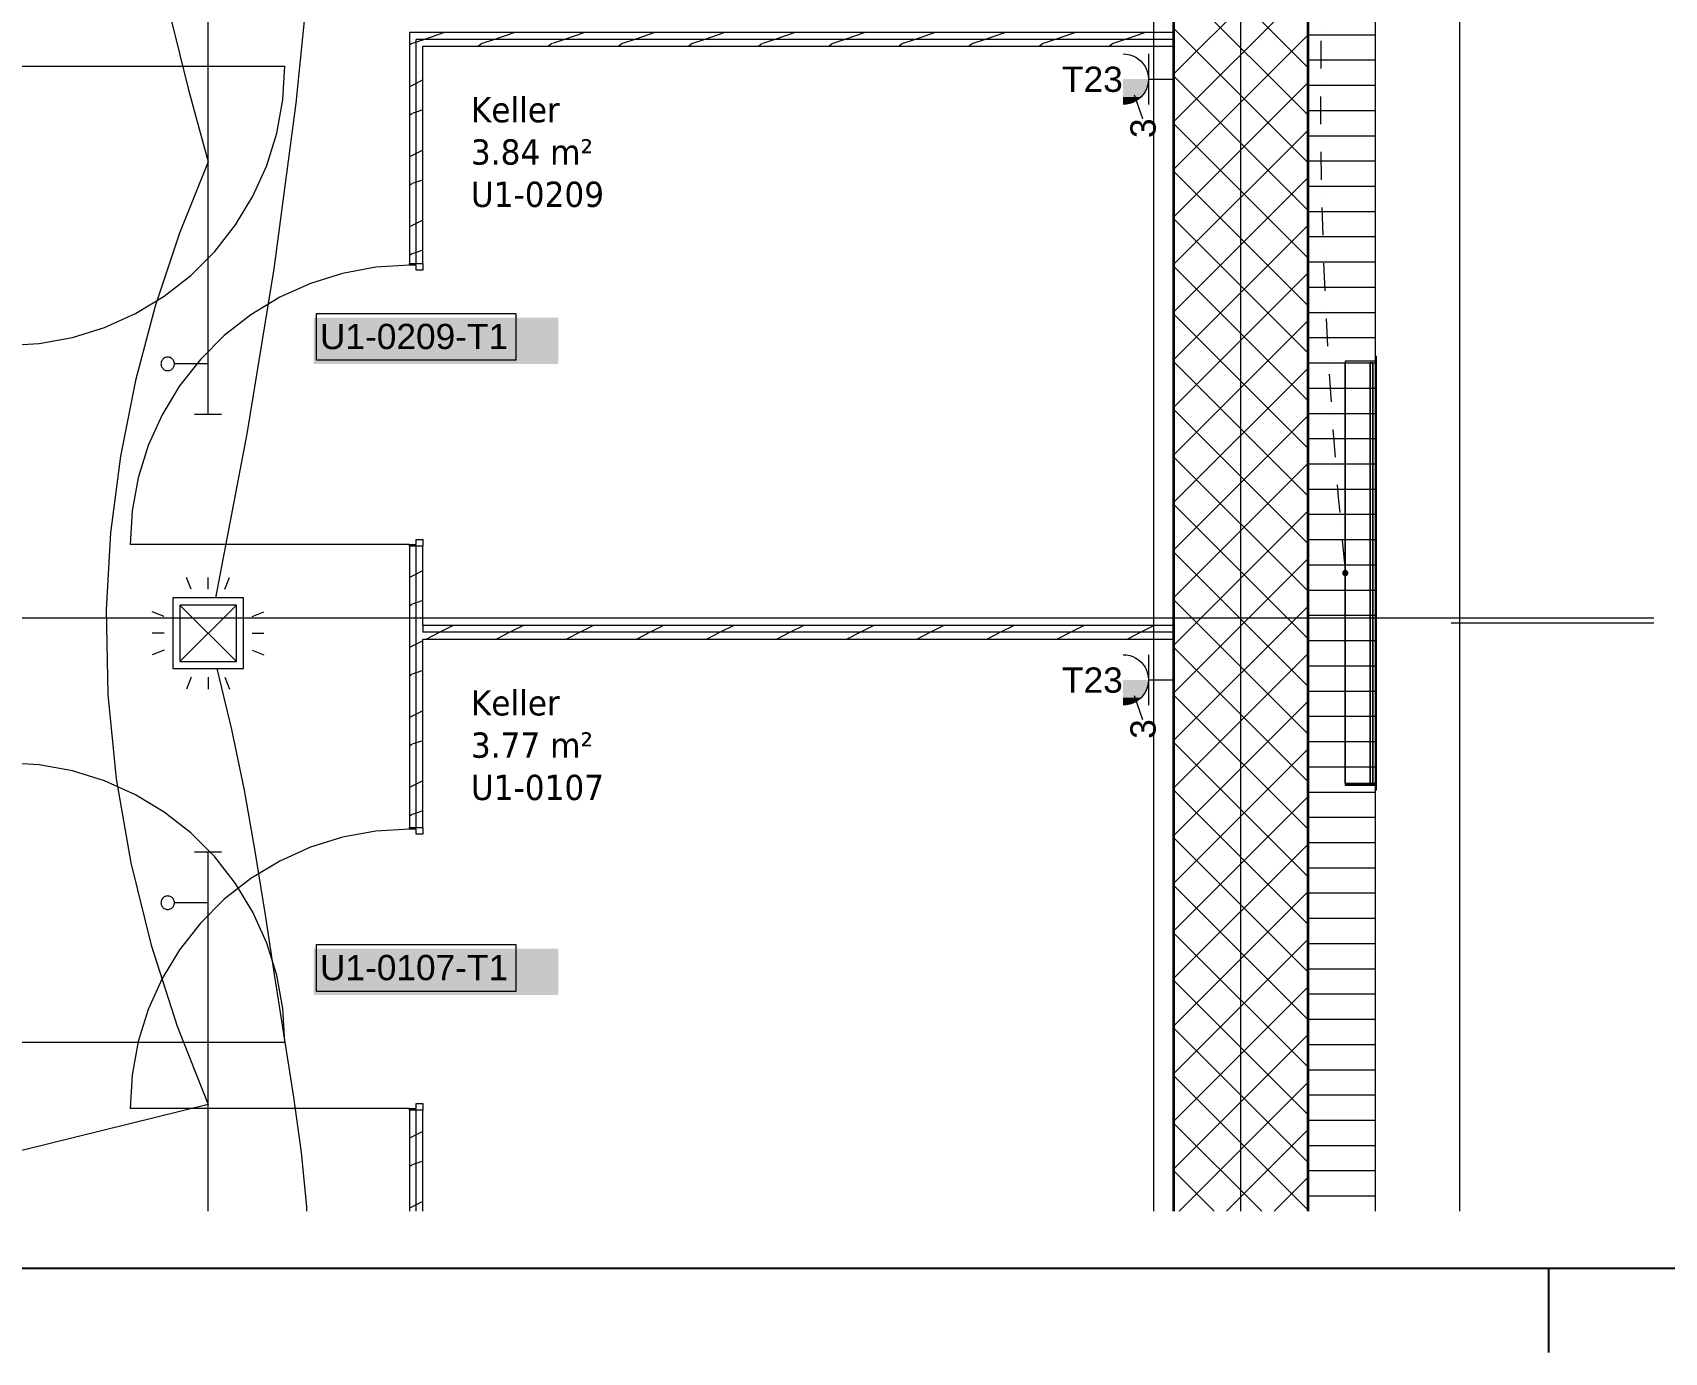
# Model space of a CAD drawing. Extents: x -1067 to 613, y -179 to 712.
# Drawn here: x 102.5 to 199.5, y -179.5 to -101.1 of the extents above; entities that cross this region are included whole.
import ezdxf
from ezdxf.lldxf.tags import DXFTag

# ---------------------------------------------------------------- set-up
doc = ezdxf.new("R2010")
doc.units = 0
doc.layers.get('0').update_dxf_attribs({"lineweight": 13})
for name, color, linetype, lineweight in [('A-AREA-____-IDEN', 7, 'Continuous', 5), ('A-DETL-____-HDLN', 7, '_Verdeckte Linien_', 9), ('A-DOOR-____-IDEN', 7, 'Continuous', 5), ('A-DOOR-FRAM-MCUT', 7, 'Continuous', 9), ('A-DOOR-OPNG-OTLN', 7, 'Continuous', 9), ('A-FLOR-____-OVHD', 7, 'Strichpunkt - Fein', 9), ('A-WALL-____-MCUT', 7, 'Continuous', 35), ('A-WALL-____-PATT', 7, 'Continuous', 35), ('A-WALL-FNSH-MCUT', 7, 'Continuous', 35), ('E-LITE-EQPM-OTLN', 7, 'Continuous', 9), ('S-COLS-____-OTLN', 7, 'Continuous', 9), ('S-GRID-____-OTLN', 7, 'Continuous', 5)]:
    doc.layers.add(name, color=color, linetype=linetype, lineweight=lineweight)
for name, color, linetype, lineweight, true_color in [('EL01_WAN_Kraft', 1, 'Continuous', 13, 0xff0000), ('EL01_WAN_Leitung_Licht', 7, 'Continuous', 13, 0x0080ff), ('EL01_WAN_Leuchten', 7, 'Continuous', 13, 0x0080ff), ('EL01_WAN_Licht', 7, 'Continuous', 13, 0x0080ff)]:
    doc.layers.add(name, color=color, linetype=linetype, lineweight=lineweight, true_color=true_color)
doc.styles.get("Standard").update_dxf_attribs({"font": 'arial.ttf'})
tags = doc.linetypes.add('_Rasterlinie_', pattern=[0.375, 0.2, -0.05, 0.075, -0.05]).pattern_tags.tags
tags[10:11] = [DXFTag(74, 4), DXFTag(75, 0), DXFTag(340, '0'), DXFTag(46, 1.0), DXFTag(50, 0.0), DXFTag(44, 0.0), DXFTag(45, 0.0)]
tags[8:9] = [DXFTag(74, 4), DXFTag(75, 0), DXFTag(340, '0'), DXFTag(46, 1.0), DXFTag(50, 0.0), DXFTag(44, 0.0), DXFTag(45, 0.0)]
tags[6:7] = [DXFTag(74, 4), DXFTag(75, 0), DXFTag(340, '0'), DXFTag(46, 1.0), DXFTag(50, 0.0), DXFTag(44, 0.0), DXFTag(45, 0.0)]
tags[4:5] = [DXFTag(74, 4), DXFTag(75, 0), DXFTag(340, '0'), DXFTag(46, 1.0), DXFTag(50, 0.0), DXFTag(44, 0.0), DXFTag(45, 0.0)]
tags = doc.linetypes.add('_Verdeckte Linien_', pattern=[0.15, 0.1, -0.05]).pattern_tags.tags
tags[6:7] = [DXFTag(74, 4), DXFTag(75, 0), DXFTag(340, '0'), DXFTag(46, 1.0), DXFTag(50, 0.0), DXFTag(44, 0.0), DXFTag(45, 0.0)]
tags[4:5] = [DXFTag(74, 4), DXFTag(75, 0), DXFTag(340, '0'), DXFTag(46, 1.0), DXFTag(50, 0.0), DXFTag(44, 0.0), DXFTag(45, 0.0)]
tags = doc.linetypes.add('STRICHPUNKT', pattern=[25.4, 12.7, -6.35, 0, -6.35]).pattern_tags.tags
tags[10:11] = [DXFTag(74, 4), DXFTag(75, 0), DXFTag(340, '0'), DXFTag(46, 0.0), DXFTag(50, 0.0), DXFTag(44, 0.0), DXFTag(45, 0.0)]
tags[8:9] = [DXFTag(74, 4), DXFTag(75, 0), DXFTag(340, '0'), DXFTag(46, 0.0), DXFTag(50, 0.0), DXFTag(44, 0.0), DXFTag(45, 0.0)]
tags[6:7] = [DXFTag(74, 4), DXFTag(75, 0), DXFTag(340, '0'), DXFTag(46, 0.0), DXFTag(50, 0.0), DXFTag(44, 0.0), DXFTag(45, 0.0)]
tags[4:5] = [DXFTag(74, 4), DXFTag(75, 0), DXFTag(340, '0'), DXFTag(46, 0.0), DXFTag(50, 0.0), DXFTag(44, 0.0), DXFTag(45, 0.0)]
tags = doc.linetypes.add('Strichpunkt - Fein', pattern=[0.2, 0.1, -0.05, 0, -0.05]).pattern_tags.tags
tags[10:11] = [DXFTag(74, 4), DXFTag(75, 0), DXFTag(340, '0'), DXFTag(46, 1.0), DXFTag(50, 0.0), DXFTag(44, 0.0), DXFTag(45, 0.0)]
tags[8:9] = [DXFTag(74, 4), DXFTag(75, 0), DXFTag(340, '0'), DXFTag(46, 1.0), DXFTag(50, 0.0), DXFTag(44, 0.0), DXFTag(45, 0.0)]
tags[6:7] = [DXFTag(74, 4), DXFTag(75, 0), DXFTag(340, '0'), DXFTag(46, 1.0), DXFTag(50, 0.0), DXFTag(44, 0.0), DXFTag(45, 0.0)]
tags[4:5] = [DXFTag(74, 4), DXFTag(75, 0), DXFTag(340, '0'), DXFTag(46, 1.0), DXFTag(50, 0.0), DXFTag(44, 0.0), DXFTag(45, 0.0)]

# ---------------------------------------------------------------- blocks, each defined once
blk = doc.blocks.new('Referenz-A0UJ3194XE', base_point=(-1062.181, -175.856))
at = {"layer": 'A-DETL-____-HDLN', "color": 0, "linetype": '_Verdeckte Linien_', "ltscale": 0.13}
blk.add_line((186.803, -136.124), (198.844, -136.124), dxfattribs=at)
at = {"layer": 'A-DOOR-____-IDEN', "color": 0, "linetype": 'Continuous', "ltscale": 0.13}
for p, q in [((119.382, -117.738), (131.222, -117.738)), ((119.382, -120.518), (119.382, -117.738)), ((131.222, -117.738), (131.222, -120.518)), ((131.222, -120.518), (119.382, -120.518)), ((119.382, -155.238), (131.222, -155.238)), ((119.382, -158.018), (119.382, -155.238)), ((131.222, -155.238), (131.222, -158.018)), ((131.222, -158.018), (119.382, -158.018))]:
    blk.add_line(p, q, dxfattribs=at)
at = {"layer": 'A-DOOR-____-IDEN', "color": 7, "linetype": 'Continuous', "ltscale": 0.13, "true_color": 0xffffff}
for points in [[(119.207, -120.74), (133.746, -120.74), (119.207, -117.981)], [(133.746, -120.74), (119.207, -117.981), (133.746, -117.981)], [(119.207, -158.24), (133.746, -158.24), (119.207, -155.481)], [(133.746, -158.24), (119.207, -155.481), (133.746, -155.481)]]:
    blk.add_solid(points, dxfattribs=at)
at = {"layer": 'A-DOOR-FRAM-MCUT', "color": 0, "linetype": 'Continuous', "ltscale": 0.13}
for p, q in [((124.903, -114.774), (125.703, -114.774)), ((124.903, -114.874), (124.903, -114.774)), ((125.303, -114.874), (124.903, -114.874)), ((125.303, -115.174), (125.303, -114.874)), ((125.703, -115.174), (125.303, -115.174)), ((125.703, -114.774), (125.703, -115.174)), ((124.903, -131.474), (125.303, -131.474)), ((124.903, -131.574), (124.903, -131.474)), ((125.703, -131.574), (124.903, -131.574)), ((125.303, -131.174), (125.703, -131.174)), ((125.303, -131.474), (125.303, -131.174)), ((125.703, -131.174), (125.703, -131.574)), ((124.903, -148.274), (125.703, -148.274)), ((124.903, -148.374), (124.903, -148.274)), ((125.703, -148.274), (125.703, -148.674)), ((125.303, -148.374), (124.903, -148.374)), ((125.303, -148.674), (125.303, -148.374)), ((125.703, -148.674), (125.303, -148.674)), ((125.303, -164.674), (125.703, -164.674)), ((125.303, -164.974), (125.303, -164.674)), ((125.703, -164.674), (125.703, -165.074)), ((124.903, -164.974), (125.303, -164.974)), ((124.903, -165.074), (124.903, -164.974)), ((125.703, -165.074), (124.903, -165.074))]:
    blk.add_line(p, q, dxfattribs=at)
at = {"layer": 'A-DOOR-OPNG-OTLN', "color": 0, "linetype": 'Continuous', "ltscale": 0.13}
for p, q in [((100.903, -103.052), (117.503, -103.052)), ((117.382, -105.052), (117.503, -103.052)), ((117.021, -107.024), (117.382, -105.052)), ((116.424, -108.938), (117.021, -107.024)), ((115.602, -110.766), (116.424, -108.938)), ((114.565, -112.481), (115.602, -110.766)), ((113.328, -114.059), (114.565, -112.481)), ((111.911, -115.477), (113.328, -114.059)), ((120.93, -115.357), (119.017, -115.953)), ((122.902, -114.995), (120.93, -115.357)), ((124.903, -114.874), (122.902, -114.995)), ((110.333, -116.713), (111.911, -115.477)), ((119.017, -115.953), (117.189, -116.776)), ((108.617, -117.75), (110.333, -116.713)), ((117.189, -116.776), (115.473, -117.813)), ((106.789, -118.573), (108.617, -117.75)), ((115.473, -117.813), (113.895, -119.049)), ((102.904, -119.531), (104.876, -119.169)), ((104.876, -119.169), (106.789, -118.573)), ((113.895, -119.049), (112.478, -120.466)), ((100.903, -119.652), (102.904, -119.531)), ((112.478, -120.466), (111.241, -122.044)), ((111.241, -122.044), (110.204, -123.76)), ((110.204, -123.76), (109.382, -125.588)), ((109.382, -125.588), (108.785, -127.502)), ((108.785, -127.502), (108.424, -129.473)), ((108.424, -129.473), (108.303, -131.474)), ((124.903, -131.474), (108.303, -131.474)), ((102.904, -144.554), (100.903, -144.433)), ((104.876, -144.916), (102.904, -144.554)), ((106.789, -145.512), (104.876, -144.916)), ((108.617, -146.335), (106.789, -145.512)), ((110.333, -147.372), (108.617, -146.335)), ((111.911, -148.608), (110.333, -147.372)), ((113.328, -150.026), (111.911, -148.608)), ((120.93, -148.857), (119.017, -149.453)), ((122.902, -148.495), (120.93, -148.857)), ((124.903, -148.374), (122.902, -148.495)), ((114.565, -151.604), (113.328, -150.026)), ((117.189, -150.276), (115.473, -151.313)), ((119.017, -149.453), (117.189, -150.276)), ((115.473, -151.313), (113.895, -152.549)), ((115.602, -153.319), (114.565, -151.604)), ((113.895, -152.549), (112.478, -153.966)), ((112.478, -153.966), (111.241, -155.544)), ((116.424, -155.147), (115.602, -153.319)), ((111.241, -155.544), (110.204, -157.26)), ((117.021, -157.061), (116.424, -155.147)), ((117.382, -159.032), (117.021, -157.061)), ((110.204, -157.26), (109.382, -159.088)), ((109.382, -159.088), (108.785, -161.002)), ((117.503, -161.033), (117.382, -159.032)), ((100.903, -161.033), (117.503, -161.033)), ((108.785, -161.002), (108.424, -162.973)), ((108.424, -162.973), (108.303, -164.974)), ((124.903, -164.974), (108.303, -164.974))]:
    blk.add_line(p, q, dxfattribs=at)
at = {"layer": 'A-FLOR-____-OVHD', "color": 0, "linetype": 'Strichpunkt - Fein', "ltscale": 0.13}
blk.add_line((169.103, 85.779), (169.103, -171.085), dxfattribs=at)
at = {"layer": 'A-WALL-____-MCUT', "color": 0, "linetype": 'Continuous', "ltscale": 0.35}
for p, q in [((178.303, -171.085), (178.303, 86.031)), ((170.303, -48.334), (170.303, -171.085))]:
    blk.add_line(p, q, dxfattribs=at)
at = {"layer": 'A-WALL-____-MCUT', "color": 0, "linetype": 'Continuous', "lineweight": 9, "ltscale": 0.13}
for p, q in [((182.303, -171.085), (182.303, 5.238)), ((170.303, -101.452), (125.303, -101.452)), ((125.303, -114.774), (125.303, -101.452)), ((125.303, -148.274), (125.303, -131.574)), ((125.703, -136.284), (125.703, -136.684)), ((170.303, -136.684), (125.703, -136.684)), ((125.303, -171.085), (125.303, -165.074))]:
    blk.add_line(p, q, dxfattribs=at)
at = {"layer": 'A-WALL-____-PATT', "color": 0, "linetype": 'Continuous', "lineweight": 9, "ltscale": 0.13}
for p, q in [((178.303, -103.135), (170.303, -95.135)), ((170.303, -103.524), (178.303, -95.524)), ((178.303, -105.963), (170.303, -97.963)), ((170.303, -106.353), (178.303, -98.353)), ((178.303, -108.792), (170.303, -100.792)), ((125.035, -101.706), (124.903, -101.805)), ((125.303, -101.613), (125.061, -101.694)), ((125.787, -101.452), (125.303, -101.613)), ((126.987, -101.052), (125.787, -101.452)), ((129.2, -101.706), (129.005, -101.852)), ((129.952, -101.452), (129.226, -101.693)), ((131.152, -101.052), (129.952, -101.452)), ((133.365, -101.705), (133.17, -101.852)), ((134.117, -101.452), (133.392, -101.693)), ((135.317, -101.052), (134.117, -101.452)), ((137.531, -101.705), (137.335, -101.852)), ((138.281, -101.452), (137.557, -101.693)), ((139.481, -101.052), (138.281, -101.452)), ((141.696, -101.705), (141.5, -101.852)), ((142.446, -101.452), (141.722, -101.693)), ((143.646, -101.052), (142.446, -101.452)), ((145.861, -101.705), (145.665, -101.852)), ((146.611, -101.452), (145.887, -101.693)), ((147.811, -101.052), (146.611, -101.452)), ((150.027, -101.704), (149.83, -101.852)), ((150.775, -101.452), (150.052, -101.693)), ((151.975, -101.052), (150.775, -101.452)), ((154.192, -101.704), (153.995, -101.852)), ((154.94, -101.452), (154.217, -101.693)), ((156.14, -101.052), (154.94, -101.452)), ((158.357, -101.704), (158.16, -101.852)), ((159.105, -101.452), (158.382, -101.692)), ((160.305, -101.052), (159.105, -101.452)), ((162.523, -101.704), (162.325, -101.852)), ((163.27, -101.452), (162.547, -101.692)), ((164.47, -101.052), (163.27, -101.452)), ((166.688, -101.703), (166.49, -101.852)), ((167.434, -101.452), (166.712, -101.692)), ((168.634, -101.052), (167.434, -101.452)), ((170.303, -109.181), (178.303, -101.181)), ((178.303, -101.174), (182.303, -101.174)), ((178.303, -102.674), (182.303, -102.674)), ((178.303, -111.62), (170.303, -103.62)), ((125.303, -104.066), (124.903, -104.266)), ((125.703, -103.866), (125.303, -104.066)), ((170.303, -112.01), (178.303, -104.01)), ((178.303, -104.174), (182.303, -104.174)), ((125.703, -105.644), (125.303, -105.778)), ((178.303, -105.674), (182.303, -105.674)), ((125.035, -105.871), (124.903, -105.97)), ((125.303, -105.778), (125.062, -105.858)), ((178.303, -114.449), (170.303, -106.449)), ((170.303, -114.838), (178.303, -106.838)), ((178.303, -107.174), (182.303, -107.174)), ((125.303, -108.231), (124.903, -108.431)), ((125.703, -108.031), (125.303, -108.231)), ((178.303, -117.277), (170.303, -109.277)), ((178.303, -108.674), (182.303, -108.674)), ((125.036, -110.035), (124.903, -110.135)), ((125.303, -109.942), (125.062, -110.023)), ((125.703, -109.809), (125.303, -109.942)), ((170.303, -117.666), (178.303, -109.666)), ((178.303, -110.174), (182.303, -110.174)), ((125.303, -112.396), (124.903, -112.596)), ((125.703, -112.196), (125.303, -112.396)), ((178.303, -120.105), (170.303, -112.105)), ((178.303, -111.674), (182.303, -111.674)), ((170.303, -120.495), (178.303, -112.495)), ((178.303, -113.174), (182.303, -113.174)), ((125.036, -114.2), (124.903, -114.3)), ((125.303, -114.107), (125.062, -114.187)), ((125.703, -113.974), (125.303, -114.107)), ((178.303, -122.934), (170.303, -114.934)), ((170.303, -123.323), (178.303, -115.323)), ((178.303, -114.674), (182.303, -114.674)), ((178.303, -116.174), (182.303, -116.174)), ((178.303, -125.762), (170.303, -117.762)), ((170.303, -126.152), (178.303, -118.152)), ((178.303, -117.674), (182.303, -117.674)), ((178.303, -119.174), (182.303, -119.174)), ((178.303, -128.591), (170.303, -120.591)), ((170.303, -128.98), (178.303, -120.98)), ((178.303, -120.674), (182.303, -120.674)), ((178.303, -122.174), (182.303, -122.174)), ((178.303, -131.419), (170.303, -123.419)), ((170.303, -131.809), (178.303, -123.809)), ((178.303, -123.674), (182.303, -123.674)), ((178.303, -125.174), (182.303, -125.174)), ((178.303, -134.248), (170.303, -126.248)), ((170.303, -134.637), (178.303, -126.637)), ((178.303, -126.674), (182.303, -126.674)), ((178.303, -128.174), (182.303, -128.174)), ((178.303, -137.076), (170.303, -129.076)), ((170.303, -137.465), (178.303, -129.465)), ((178.303, -129.674), (182.303, -129.674)), ((178.303, -131.174), (182.303, -131.174)), ((178.303, -139.904), (170.303, -131.904)), ((170.303, -140.294), (178.303, -132.294)), ((178.303, -132.674), (182.303, -132.674)), ((125.303, -133.22), (124.903, -133.42)), ((125.703, -133.02), (125.303, -133.22)), ((178.303, -142.733), (170.303, -134.733)), ((178.303, -134.174), (182.303, -134.174)), ((125.039, -135.023), (124.903, -135.125)), ((125.303, -134.931), (125.063, -135.011)), ((125.703, -134.797), (125.303, -134.931)), ((170.303, -143.122), (178.303, -135.122)), ((178.303, -135.674), (182.303, -135.674)), ((126.705, -136.684), (125.905, -137.084)), ((127.505, -136.284), (126.705, -136.684)), ((130.87, -136.684), (130.07, -137.084)), ((131.67, -136.284), (130.87, -136.684)), ((135.035, -136.684), (134.235, -137.084)), ((135.835, -136.284), (135.035, -136.684)), ((139.2, -136.684), (138.4, -137.084)), ((140, -136.284), (139.2, -136.684)), ((143.365, -136.684), (142.565, -137.084)), ((144.165, -136.284), (143.365, -136.684)), ((147.529, -136.684), (146.729, -137.084)), ((148.329, -136.284), (147.529, -136.684)), ((151.694, -136.684), (150.894, -137.084)), ((152.494, -136.284), (151.694, -136.684)), ((155.859, -136.684), (155.059, -137.084)), ((156.659, -136.284), (155.859, -136.684)), ((160.024, -136.684), (159.224, -137.084)), ((160.824, -136.284), (160.024, -136.684)), ((164.189, -136.684), (163.389, -137.084)), ((164.989, -136.284), (164.189, -136.684)), ((168.354, -136.684), (167.554, -137.084)), ((169.154, -136.284), (168.354, -136.684)), ((125.303, -137.385), (124.903, -137.585)), ((125.703, -137.185), (125.303, -137.385)), ((178.303, -145.561), (170.303, -137.561)), ((178.303, -137.174), (182.303, -137.174)), ((170.303, -145.951), (178.303, -137.951)), ((125.039, -139.188), (124.903, -139.29)), ((125.303, -139.095), (125.063, -139.175)), ((125.703, -138.962), (125.303, -139.095)), ((178.303, -138.674), (182.303, -138.674)), ((178.303, -148.39), (170.303, -140.39)), ((178.303, -140.174), (182.303, -140.174)), ((125.303, -141.55), (124.903, -141.75)), ((125.703, -141.35), (125.303, -141.55)), ((170.303, -148.779), (178.303, -140.779)), ((178.303, -141.674), (182.303, -141.674)), ((125.04, -143.352), (124.903, -143.455)), ((125.303, -143.26), (125.063, -143.34)), ((125.703, -143.127), (125.303, -143.26)), ((178.303, -151.218), (170.303, -143.218)), ((178.303, -143.174), (182.303, -143.174)), ((170.303, -151.608), (178.303, -143.608)), ((178.303, -144.674), (182.303, -144.674)), ((125.303, -145.715), (124.903, -145.915)), ((125.703, -145.515), (125.303, -145.715)), ((178.303, -154.047), (170.303, -146.047)), ((178.303, -146.174), (182.303, -146.174)), ((125.703, -147.292), (125.303, -147.425)), ((170.303, -154.436), (178.303, -146.436)), ((125.04, -147.517), (124.903, -147.62)), ((125.303, -147.425), (125.063, -147.505)), ((178.303, -147.674), (182.303, -147.674)), ((178.303, -156.875), (170.303, -148.875)), ((170.303, -157.264), (178.303, -149.264)), ((178.303, -149.174), (182.303, -149.174)), ((178.303, -150.674), (182.303, -150.674)), ((178.303, -159.703), (170.303, -151.703)), ((170.303, -160.093), (178.303, -152.093)), ((178.303, -152.174), (182.303, -152.174)), ((178.303, -153.674), (182.303, -153.674)), ((178.303, -162.532), (170.303, -154.532)), ((170.303, -162.921), (178.303, -154.921)), ((178.303, -155.174), (182.303, -155.174)), ((178.303, -156.674), (182.303, -156.674)), ((178.303, -165.36), (170.303, -157.36)), ((170.303, -165.75), (178.303, -157.75)), ((178.303, -158.174), (182.303, -158.174)), ((178.303, -159.674), (182.303, -159.674)), ((178.303, -168.189), (170.303, -160.189)), ((170.303, -168.578), (178.303, -160.578)), ((178.303, -161.174), (182.303, -161.174)), ((178.303, -162.674), (182.303, -162.674)), ((178.303, -171.017), (170.303, -163.017)), ((170.624, -171.085), (178.303, -163.406)), ((178.303, -164.174), (182.303, -164.174)), ((178.303, -165.674), (182.303, -165.674)), ((125.303, -166.54), (124.903, -166.74)), ((125.703, -166.34), (125.303, -166.54)), ((175.543, -171.085), (170.303, -165.846)), ((173.453, -171.085), (178.303, -166.235)), ((178.303, -167.174), (182.303, -167.174)), ((125.042, -168.34), (124.903, -168.445)), ((125.303, -168.248), (125.064, -168.328)), ((125.703, -168.115), (125.303, -168.248)), ((172.714, -171.085), (170.303, -168.674)), ((178.303, -168.674), (182.303, -168.674)), ((176.281, -171.085), (178.303, -169.063)), ((125.703, -170.504), (125.303, -170.704)), ((178.303, -170.174), (182.303, -170.174)), ((125.303, -170.704), (124.903, -170.904))]:
    blk.add_line(p, q, dxfattribs=at)
at = {"layer": 'A-WALL-FNSH-MCUT', "color": 0, "linetype": 'Continuous', "lineweight": 9, "ltscale": 0.13}
for p, q in [((170.303, -101.052), (124.903, -101.052)), ((124.903, -101.052), (124.903, -114.774)), ((125.703, -101.852), (170.303, -101.852)), ((125.703, -114.774), (125.703, -101.852)), ((124.903, -114.774), (125.703, -114.774)), ((124.903, -131.574), (124.903, -148.274)), ((125.703, -131.574), (124.903, -131.574)), ((125.703, -136.284), (125.703, -131.574)), ((170.303, -136.284), (125.703, -136.284)), ((125.703, -137.084), (170.303, -137.084)), ((125.703, -148.274), (125.703, -137.084)), ((124.903, -148.274), (125.703, -148.274)), ((124.903, -165.074), (124.903, -171.085)), ((125.703, -165.074), (124.903, -165.074)), ((125.703, -171.085), (125.703, -165.074))]:
    blk.add_line(p, q, dxfattribs=at)
at = {"layer": 'E-LITE-EQPM-OTLN', "color": 0, "linetype": 'Continuous', "ltscale": 0.13}
for p, q in [((182.343, -120.272), (182.303, -120.272)), ((182.303, -120.272), (182.343, -120.272)), ((182.303, -120.667), (182.343, -120.667)), ((182.343, -120.667), (182.303, -120.667)), ((182.343, -146.061), (182.343, -120.272)), ((182.343, -120.272), (182.343, -120.667)), ((182.343, -145.667), (182.343, -120.667)), ((182.343, -120.667), (182.343, -145.667)), ((182.343, -145.667), (182.343, -120.667)), ((182.303, -145.667), (182.343, -145.667)), ((182.303, -145.667), (182.343, -145.667)), ((182.343, -146.061), (182.303, -146.061)), ((182.343, -146.061), (182.303, -146.061)), ((182.343, -145.667), (182.343, -146.061))]:
    blk.add_line(p, q, dxfattribs=at)
at = {"layer": 'S-COLS-____-OTLN', "color": 0, "linetype": 'Continuous', "ltscale": 0.13}
for p, q in [((187.303, -136.433), (187.303, -12.772)), ((187.303, -171.085), (187.303, -136.433))]:
    blk.add_line(p, q, dxfattribs=at)
at = {"layer": 'S-GRID-____-OTLN', "color": 0, "linetype": '_Rasterlinie_', "ltscale": 0.13}
for p, q in [((174.303, -171.085), (174.303, 546.376)), ((-117.097, -135.824), (198.844, -135.824))]:
    blk.add_line(p, q, dxfattribs=at)
at = {"layer": 'A-AREA-____-IDEN', "color": 0, "linetype": 'Continuous', "ltscale": 0.13, "char_height": 1.5, "attachment_point": 1}
for s, insert in [('{\\W0.9;\\fVerdana;Keller}', (128.548, -104.88)), ('{\\W0.9;\\fVerdana;3.84 m²}', (128.548, -107.393)), ('{\\W0.9;\\fVerdana;U1-0209}', (128.548, -109.907)), ('{\\W0.9;\\fVerdana;Keller}', (128.548, -140.124)), ('{\\W0.9;\\fVerdana;3.77 m²}', (128.548, -142.637)), ('{\\W0.9;\\fVerdana;U1-0107}', (128.548, -145.151))]:
    blk.add_mtext(s, dxfattribs=dict(at, insert=insert))
at = {"layer": 'A-DOOR-____-IDEN', "color": 0, "linetype": 'Continuous', "ltscale": 0.13, "char_height": 1.5, "attachment_point": 1}
for s, insert in [('{\\fArial;U1-0209-T1}', (119.582, -118.356)), ('{\\fArial;U1-0107-T1}', (119.582, -155.856))]:
    blk.add_mtext(s, dxfattribs=dict(at, insert=insert))
blk = doc.blocks.new('Steckdose T23_ AP_ 3-fach-A0UJ31FMXE', base_point=(163.673, -143.014))
at = {"color": 0, "lineweight": -2}
for p, q in [((167.305, -138.014), (167.501, -138.027)), ((167.501, -138.027), (167.693, -138.065)), ((167.693, -138.065), (167.879, -138.128)), ((167.879, -138.128), (168.055, -138.215)), ((168.055, -138.215), (168.218, -138.324)), ((168.218, -138.324), (168.366, -138.454)), ((168.366, -138.454), (168.495, -138.601)), ((168.495, -138.601), (168.604, -138.764)), ((168.805, -138.014), (168.805, -141.014)), ((168.604, -138.764), (168.691, -138.94)), ((168.691, -138.94), (168.754, -139.126)), ((168.754, -139.126), (168.792, -139.318)), ((168.792, -139.318), (168.805, -139.514)), ((168.805, -139.514), (168.792, -139.71)), ((168.805, -139.514), (170.305, -139.514)), ((167.951, -140.44), (168.459, -141.857)), ((168.366, -140.575), (168.218, -140.704)), ((168.495, -140.427), (168.366, -140.575)), ((168.604, -140.264), (168.495, -140.427)), ((168.691, -140.088), (168.604, -140.264)), ((168.754, -139.902), (168.691, -140.088)), ((168.792, -139.71), (168.754, -139.902)), ((167.501, -141.001), (167.305, -141.014)), ((167.693, -140.963), (167.501, -141.001)), ((167.879, -140.9), (167.693, -140.963)), ((168.055, -140.813), (167.879, -140.9)), ((168.218, -140.704), (168.055, -140.813))]:
    blk.add_line(p, q, dxfattribs=at)
for points in [[(168.754, -139.902), (167.305, -139.902), (168.805, -139.514)], [(167.305, -139.902), (168.805, -139.514), (167.305, -139.514)], [(168.604, -140.264), (167.305, -140.264), (168.754, -139.902)], [(167.305, -140.264), (168.754, -139.902), (167.305, -139.902)], [(168.366, -140.575), (167.305, -140.575), (168.604, -140.264)], [(167.305, -140.575), (168.604, -140.264), (167.305, -140.264)], [(168.055, -140.813), (167.305, -140.813), (168.366, -140.575)], [(167.305, -140.813), (168.366, -140.575), (167.305, -140.575)], [(167.693, -140.963), (167.305, -140.963), (168.055, -140.813)], [(167.305, -140.963), (168.055, -140.813), (167.305, -140.813)], [(167.305, -141.014), (167.693, -140.963), (167.305, -140.963)]]:
    blk.add_solid(points, dxfattribs=at)
at = {"color": 0, "lineweight": -2, "insert": (163.673, -138.773), "char_height": 1.5, "attachment_point": 1}
blk.add_mtext('{\\fArial;T23}', dxfattribs=at)
at = {"color": 0, "lineweight": -2, "insert": (167.736, -143.014), "char_height": 1.5, "attachment_point": 1, "rotation": 90}
blk.add_mtext('{\\fArial;3}', dxfattribs=at)
blk = doc.blocks.new('Anschlusspunkt-A0UJ31I0XE', base_point=(180.355, -133.317))
at = {"color": 0, "linetype": 'ByBlock', "lineweight": -2, "ltscale": 0.13}
for p, q in [((180.356, -133.147), (180.355, -133.167)), ((180.355, -133.167), (180.356, -133.186)), ((180.36, -133.128), (180.356, -133.147)), ((180.356, -133.186), (180.36, -133.206)), ((180.366, -133.109), (180.36, -133.128)), ((180.36, -133.206), (180.366, -133.224)), ((180.375, -133.092), (180.366, -133.109)), ((180.366, -133.224), (180.375, -133.242)), ((180.386, -133.076), (180.375, -133.092)), ((180.375, -133.242), (180.386, -133.258)), ((180.399, -133.061), (180.386, -133.076)), ((180.386, -133.258), (180.399, -133.273)), ((180.414, -133.048), (180.399, -133.061)), ((180.399, -133.273), (180.414, -133.286)), ((180.43, -133.037), (180.414, -133.048)), ((180.414, -133.286), (180.43, -133.297)), ((180.448, -133.028), (180.43, -133.037)), ((180.43, -133.297), (180.448, -133.305)), ((180.466, -133.022), (180.448, -133.028)), ((180.448, -133.305), (180.466, -133.312)), ((180.485, -133.018), (180.466, -133.022)), ((180.466, -133.312), (180.485, -133.316)), ((180.505, -133.017), (180.485, -133.018)), ((180.485, -133.316), (180.505, -133.317)), ((180.525, -133.018), (180.505, -133.017)), ((180.505, -133.317), (180.525, -133.316)), ((180.544, -133.022), (180.525, -133.018)), ((180.525, -133.316), (180.544, -133.312)), ((180.562, -133.028), (180.544, -133.022)), ((180.544, -133.312), (180.562, -133.305)), ((180.58, -133.037), (180.562, -133.028)), ((180.562, -133.305), (180.58, -133.297)), ((180.596, -133.048), (180.58, -133.037)), ((180.58, -133.297), (180.596, -133.286)), ((180.611, -133.061), (180.596, -133.048)), ((180.596, -133.286), (180.611, -133.273)), ((180.624, -133.076), (180.611, -133.061)), ((180.611, -133.273), (180.624, -133.258)), ((180.635, -133.092), (180.624, -133.076)), ((180.624, -133.258), (180.635, -133.242)), ((180.644, -133.109), (180.635, -133.092)), ((180.635, -133.242), (180.644, -133.224)), ((180.65, -133.128), (180.644, -133.109)), ((180.644, -133.224), (180.65, -133.206)), ((180.654, -133.147), (180.65, -133.128)), ((180.65, -133.206), (180.654, -133.186)), ((180.655, -133.167), (180.654, -133.147)), ((180.654, -133.186), (180.655, -133.167))]:
    blk.add_line(p, q, dxfattribs=at)
for points in [[(180.655, -133.167), (180.355, -133.167), (180.65, -133.128)], [(180.355, -133.167), (180.65, -133.128), (180.36, -133.128)], [(180.36, -133.205), (180.655, -133.167), (180.355, -133.167)], [(180.65, -133.128), (180.36, -133.128), (180.635, -133.093)], [(180.36, -133.128), (180.635, -133.093), (180.375, -133.093)], [(180.65, -133.128), (180.36, -133.128), (180.65, -133.128)], [(180.36, -133.128), (180.65, -133.128), (180.36, -133.128)], [(180.65, -133.205), (180.36, -133.205), (180.655, -133.167)], [(180.65, -133.206), (180.36, -133.206), (180.65, -133.205)], [(180.36, -133.206), (180.65, -133.205), (180.36, -133.205)], [(180.375, -133.241), (180.65, -133.206), (180.36, -133.206)], [(180.635, -133.093), (180.375, -133.093), (180.634, -133.091)], [(180.375, -133.093), (180.634, -133.091), (180.376, -133.091)], [(180.635, -133.241), (180.375, -133.241), (180.65, -133.206)], [(180.376, -133.243), (180.635, -133.241), (180.375, -133.241)], [(180.634, -133.091), (180.376, -133.091), (180.612, -133.062)], [(180.376, -133.091), (180.612, -133.062), (180.398, -133.062)], [(180.634, -133.243), (180.376, -133.243), (180.635, -133.241)], [(180.398, -133.272), (180.634, -133.243), (180.376, -133.243)], [(180.612, -133.062), (180.398, -133.062), (180.61, -133.06)], [(180.398, -133.062), (180.61, -133.06), (180.4, -133.06)], [(180.612, -133.272), (180.398, -133.272), (180.634, -133.243)], [(180.4, -133.274), (180.612, -133.272), (180.398, -133.272)], [(180.61, -133.06), (180.4, -133.06), (180.581, -133.038)], [(180.4, -133.06), (180.581, -133.038), (180.429, -133.038)], [(180.61, -133.274), (180.4, -133.274), (180.612, -133.272)], [(180.429, -133.296), (180.61, -133.274), (180.4, -133.274)], [(180.581, -133.038), (180.429, -133.038), (180.579, -133.036)], [(180.429, -133.038), (180.579, -133.036), (180.432, -133.036)], [(180.581, -133.296), (180.429, -133.296), (180.61, -133.274)], [(180.432, -133.298), (180.581, -133.296), (180.429, -133.296)], [(180.579, -133.036), (180.432, -133.036), (180.545, -133.023)], [(180.432, -133.036), (180.545, -133.023), (180.464, -133.023)], [(180.579, -133.298), (180.432, -133.298), (180.581, -133.296)], [(180.464, -133.311), (180.579, -133.298), (180.432, -133.298)], [(180.545, -133.023), (180.464, -133.023), (180.542, -133.021)], [(180.464, -133.023), (180.542, -133.021), (180.471, -133.021)], [(180.545, -133.311), (180.464, -133.311), (180.579, -133.298)], [(180.471, -133.312), (180.545, -133.311), (180.464, -133.311)], [(180.542, -133.021), (180.471, -133.021), (180.503, -133.017)], [(180.542, -133.312), (180.471, -133.312), (180.545, -133.311)], [(180.503, -133.317), (180.542, -133.312), (180.471, -133.312)]]:
    blk.add_solid(points, dxfattribs=at)
blk = doc.blocks.new('IfcFlowTerminal-A0UJ31I8XE', base_point=(180.505, -146.061))
at = {"color": 0, "lineweight": -2}
for p, q in [((182.305, -120.567), (180.505, -120.567)), ((180.505, -120.567), (180.505, -145.767)), ((182.305, -120.567), (180.505, -120.567)), ((180.505, -120.567), (180.505, -120.567)), ((180.505, -120.567), (180.505, -145.767)), ((180.505, -145.667), (180.505, -120.667)), ((180.505, -120.667), (182.345, -120.667)), ((180.505, -120.667), (180.505, -120.667)), ((180.505, -120.667), (182.345, -120.667)), ((180.505, -120.667), (180.505, -145.667)), ((181.985, -120.667), (181.985, -120.667)), ((181.985, -120.667), (181.985, -145.667)), ((181.985, -145.667), (181.985, -120.667)), ((182.145, -120.667), (181.985, -120.667)), ((181.985, -120.667), (182.145, -120.667)), ((182.145, -120.667), (182.145, -145.667)), ((182.145, -145.667), (182.145, -120.667)), ((182.145, -120.667), (182.145, -120.667)), ((182.345, -120.272), (182.305, -120.272)), ((182.305, -120.272), (182.305, -146.061)), ((182.345, -120.272), (182.305, -120.272)), ((182.305, -120.272), (182.305, -120.272)), ((182.305, -146.061), (182.305, -120.272)), ((182.305, -145.767), (182.305, -120.567)), ((182.305, -120.567), (182.305, -120.567)), ((182.305, -120.567), (182.305, -145.767)), ((182.345, -146.061), (182.345, -120.272)), ((182.345, -120.272), (182.345, -120.272)), ((182.345, -120.272), (182.345, -146.061)), ((182.345, -120.667), (182.345, -145.667)), ((182.345, -120.667), (182.345, -120.667)), ((182.345, -120.667), (182.345, -145.667)), ((180.505, -145.667), (180.505, -145.667)), ((180.505, -145.667), (182.345, -145.667)), ((182.345, -145.667), (180.505, -145.667)), ((182.305, -145.767), (180.505, -145.767)), ((180.505, -145.767), (180.505, -145.767)), ((180.505, -145.767), (182.305, -145.767)), ((181.985, -145.667), (181.985, -145.667)), ((181.985, -145.667), (182.145, -145.667)), ((181.985, -145.667), (182.145, -145.667)), ((182.145, -145.667), (182.145, -145.667)), ((182.305, -145.767), (182.305, -145.767)), ((182.345, -146.061), (182.305, -146.061)), ((182.305, -146.061), (182.305, -146.061)), ((182.305, -146.061), (182.345, -146.061)), ((182.345, -145.667), (182.345, -145.667)), ((182.345, -146.061), (182.345, -146.061))]:
    blk.add_line(p, q, dxfattribs=at)
blk = doc.blocks.new('Steckdose T23_ AP_ 3-fach-A0UJ31NSXE', base_point=(163.673, -107.314))
at = {"color": 0, "lineweight": -2}
for p, q in [((167.305, -102.314), (167.501, -102.327)), ((167.501, -102.327), (167.693, -102.365)), ((167.693, -102.365), (167.879, -102.428)), ((167.879, -102.428), (168.055, -102.515)), ((168.055, -102.515), (168.218, -102.624)), ((168.218, -102.624), (168.366, -102.754)), ((168.366, -102.754), (168.495, -102.901)), ((168.805, -102.314), (168.805, -105.314)), ((168.495, -102.901), (168.604, -103.064)), ((168.604, -103.064), (168.691, -103.24)), ((168.691, -103.24), (168.754, -103.426)), ((168.754, -103.426), (168.792, -103.618)), ((168.792, -103.618), (168.805, -103.814)), ((168.604, -104.564), (168.495, -104.727)), ((168.691, -104.388), (168.604, -104.564)), ((168.754, -104.202), (168.691, -104.388)), ((168.792, -104.01), (168.754, -104.202)), ((168.805, -103.814), (168.792, -104.01)), ((168.805, -103.814), (170.305, -103.814)), ((167.501, -105.301), (167.305, -105.314)), ((167.693, -105.263), (167.501, -105.301)), ((167.879, -105.2), (167.693, -105.263)), ((168.055, -105.113), (167.879, -105.2)), ((167.951, -104.74), (168.459, -106.157)), ((168.218, -105.004), (168.055, -105.113)), ((168.366, -104.875), (168.218, -105.004)), ((168.495, -104.727), (168.366, -104.875))]:
    blk.add_line(p, q, dxfattribs=at)
for points in [[(168.754, -104.202), (167.305, -104.202), (168.805, -103.814)], [(167.305, -104.202), (168.805, -103.814), (167.305, -103.814)], [(168.604, -104.564), (167.305, -104.564), (168.754, -104.202)], [(167.305, -104.564), (168.754, -104.202), (167.305, -104.202)], [(168.366, -104.875), (167.305, -104.875), (168.604, -104.564)], [(167.305, -104.875), (168.604, -104.564), (167.305, -104.564)], [(168.055, -105.113), (167.305, -105.113), (168.366, -104.875)], [(167.305, -105.113), (168.366, -104.875), (167.305, -104.875)], [(167.693, -105.263), (167.305, -105.263), (168.055, -105.113)], [(167.305, -105.263), (168.055, -105.113), (167.305, -105.113)], [(167.305, -105.314), (167.693, -105.263), (167.305, -105.263)]]:
    blk.add_solid(points, dxfattribs=at)
at = {"color": 0, "lineweight": -2, "insert": (163.673, -103.073), "char_height": 1.5, "attachment_point": 1}
blk.add_mtext('{\\fArial;T23}', dxfattribs=at)
at = {"color": 0, "lineweight": -2, "insert": (167.736, -107.314), "char_height": 1.5, "attachment_point": 1, "rotation": 90}
blk.add_mtext('{\\fArial;3}', dxfattribs=at)
blk = doc.blocks.new('Leitung-A0UJ31R0XE', base_point=(179.032, -133.018))
at = {"color": 0, "linetype": 'Continuous', "lineweight": -2}
for p, q in [((180.475, -78.475), (180.314, -80.119)), ((180.49, -78.316), (180.475, -78.475)), ((180.234, -80.94), (180.234, -80.94)), ((180.153, -81.762), (180.027, -83.051)), ((180.027, -83.051), (179.999, -83.405)), ((179.934, -84.228), (179.934, -84.228)), ((179.868, -85.051), (179.737, -86.697)), ((179.671, -87.52), (179.671, -87.52)), ((179.616, -88.344), (179.515, -89.992)), ((179.465, -90.815), (179.465, -90.815)), ((179.415, -91.639), (179.359, -92.544)), ((179.359, -92.544), (179.328, -93.288)), ((179.258, -94.938), (179.188, -96.587)), ((179.293, -94.113), (179.293, -94.113)), ((179.156, -97.412), (179.156, -97.412)), ((179.137, -98.237), (179.098, -99.888)), ((179.079, -100.713), (179.079, -100.713)), ((179.06, -101.538), (179.048, -102.057)), ((179.048, -102.057), (179.044, -103.189)), ((179.042, -104.015), (179.042, -104.015)), ((179.039, -104.84), (179.033, -106.491)), ((179.04, -107.317), (179.04, -107.317)), ((179.052, -108.142), (179.078, -109.793)), ((179.091, -110.618), (179.091, -110.618)), ((179.108, -111.444), (179.162, -113.094)), ((179.189, -113.919), (179.189, -113.919)), ((179.216, -114.744), (179.243, -115.564)), ((179.243, -115.564), (179.284, -116.393)), ((179.325, -117.218), (179.325, -117.218)), ((179.366, -118.042), (179.447, -119.691)), ((179.496, -120.515), (179.496, -120.515)), ((179.55, -121.339), (179.656, -122.987)), ((179.71, -123.81), (179.71, -123.81)), ((179.768, -124.634), (179.898, -126.28)), ((179.963, -127.103), (179.963, -127.103)), ((180.028, -127.926), (180.087, -128.662)), ((180.087, -128.662), (180.171, -129.57)), ((180.247, -130.392), (180.247, -130.392)), ((180.323, -131.214), (180.49, -133.018))]:
    blk.add_line(p, q, dxfattribs=at)
blk = doc.blocks.new('Leitung-A0UJ31Y6XE', base_point=(106.876, -164.752))
at = {"color": 0, "linetype": 'ByBlock', "lineweight": -2, "ltscale": 0.13}
for p, q in [((112.934, -108.735), (111.237, -112.965)), ((111.237, -112.965), (109.79, -117.303)), ((109.79, -117.303), (108.612, -121.729)), ((108.612, -121.729), (107.721, -126.223)), ((107.721, -126.223), (107.136, -130.766)), ((107.136, -130.766), (106.876, -135.337)), ((106.876, -135.337), (106.979, -140.378)), ((106.979, -140.378), (107.475, -145.401)), ((107.475, -145.401), (108.341, -150.378)), ((108.341, -150.378), (109.555, -155.281)), ((109.555, -155.281), (111.093, -160.082)), ((111.093, -160.082), (112.934, -164.752))]:
    blk.add_line(p, q, dxfattribs=at)
blk = doc.blocks.new('Leitung-A0UJ322IXE', base_point=(104.47, -134.643))
at = {"color": 0, "linetype": 'ByBlock', "lineweight": -2, "ltscale": 0.13}
for p, q in [((119.138, -95.351), (118.146, -105.241)), ((118.146, -105.241), (116.841, -115.091)), ((116.841, -115.091), (115.242, -124.895)), ((115.242, -124.895), (113.367, -134.643))]:
    blk.add_line(p, q, dxfattribs=at)
blk = doc.blocks.new('Leitung-A0UJ326MXE', base_point=(-74.728, -171.085))
at = {"color": 0, "linetype": 'ByBlock', "lineweight": -2, "ltscale": 0.13}
for p, q in [((114.354, -142.46), (113.483, -138.843)), ((115.092, -146.062), (114.354, -142.46)), ((115.737, -149.684), (115.092, -146.062)), ((116.327, -153.363), (115.737, -149.684)), ((116.904, -157.134), (116.327, -153.363)), ((117.505, -161.033), (116.904, -157.134)), ((118.019, -164.298), (117.505, -161.033)), ((118.48, -167.587), (118.019, -164.298)), ((118.794, -170.817), (118.48, -167.587)), ((118.807, -171.085), (118.794, -170.817))]:
    blk.add_line(p, q, dxfattribs=at)
blk = doc.blocks.new('Leitung-A0UJ327UXE', base_point=(104.011, -108.735))
at = {"color": 0, "linetype": 'ByBlock', "lineweight": -2, "ltscale": 0.13}
for p, q in [((104.011, -52.718), (104.28, -57.734)), ((104.28, -57.734), (104.649, -62.746)), ((104.649, -62.746), (105.119, -67.749)), ((105.119, -67.749), (105.691, -72.743)), ((105.691, -72.743), (106.364, -77.724)), ((106.364, -77.724), (107.138, -82.691)), ((107.138, -82.691), (107.909, -87.074)), ((107.909, -87.074), (108.758, -91.442)), ((108.758, -91.442), (109.686, -95.793)), ((109.686, -95.793), (110.692, -100.127)), ((110.692, -100.127), (111.774, -104.441)), ((111.774, -104.441), (112.934, -108.735))]:
    blk.add_line(p, q, dxfattribs=at)
blk = doc.blocks.new('LED-Langfeldleuchte 37W-A0UJ328AXE', base_point=(110.134, -123.735))
at = {"color": 0, "lineweight": -2}
for p, q in [((113.734, -93.735), (112.134, -93.735)), ((112.934, -123.735), (112.934, -93.735)), ((110.137, -96.683), (110.134, -96.735)), ((110.134, -96.735), (110.137, -96.787)), ((110.147, -96.631), (110.137, -96.683)), ((110.137, -96.787), (110.147, -96.839)), ((110.164, -96.582), (110.147, -96.631)), ((110.147, -96.839), (110.164, -96.888)), ((110.187, -96.535), (110.164, -96.582)), ((110.164, -96.888), (110.187, -96.935)), ((110.216, -96.491), (110.187, -96.535)), ((110.187, -96.935), (110.216, -96.978)), ((110.251, -96.452), (110.216, -96.491)), ((110.29, -96.418), (110.251, -96.452)), ((110.334, -96.389), (110.29, -96.418)), ((110.381, -96.365), (110.334, -96.389)), ((110.43, -96.349), (110.381, -96.365)), ((110.481, -96.338), (110.43, -96.349)), ((110.534, -96.335), (110.481, -96.338)), ((110.586, -96.338), (110.534, -96.335)), ((110.637, -96.349), (110.586, -96.338)), ((110.687, -96.365), (110.637, -96.349)), ((110.734, -96.389), (110.687, -96.365)), ((110.777, -96.418), (110.734, -96.389)), ((110.816, -96.452), (110.777, -96.418)), ((110.851, -96.491), (110.816, -96.452)), ((110.88, -96.535), (110.851, -96.491)), ((110.851, -96.978), (110.88, -96.935)), ((110.903, -96.582), (110.88, -96.535)), ((110.88, -96.935), (110.903, -96.888)), ((110.92, -96.631), (110.903, -96.582)), ((110.903, -96.888), (110.92, -96.839)), ((110.93, -96.683), (110.92, -96.631)), ((110.92, -96.839), (110.93, -96.787)), ((110.934, -96.735), (110.93, -96.683)), ((110.93, -96.787), (110.934, -96.735)), ((112.934, -96.735), (110.934, -96.735)), ((110.216, -96.978), (110.251, -97.018)), ((110.251, -97.018), (110.29, -97.052)), ((110.29, -97.052), (110.334, -97.081)), ((110.334, -97.081), (110.381, -97.105)), ((110.381, -97.105), (110.43, -97.121)), ((110.43, -97.121), (110.481, -97.132)), ((110.481, -97.132), (110.534, -97.135)), ((110.534, -97.135), (110.586, -97.132)), ((110.586, -97.132), (110.637, -97.121)), ((110.637, -97.121), (110.687, -97.105)), ((110.687, -97.105), (110.734, -97.081)), ((110.734, -97.081), (110.777, -97.052)), ((110.777, -97.052), (110.816, -97.018)), ((110.816, -97.018), (110.851, -96.978)), ((110.137, -120.683), (110.134, -120.735)), ((110.134, -120.735), (110.137, -120.787)), ((110.147, -120.631), (110.137, -120.683)), ((110.137, -120.787), (110.147, -120.839)), ((110.164, -120.582), (110.147, -120.631)), ((110.147, -120.839), (110.164, -120.888)), ((110.187, -120.535), (110.164, -120.582)), ((110.164, -120.888), (110.187, -120.935)), ((110.216, -120.491), (110.187, -120.535)), ((110.187, -120.935), (110.216, -120.978)), ((110.251, -120.452), (110.216, -120.491)), ((110.216, -120.978), (110.251, -121.018)), ((110.29, -120.418), (110.251, -120.452)), ((110.251, -121.018), (110.29, -121.052)), ((110.334, -120.389), (110.29, -120.418)), ((110.29, -121.052), (110.334, -121.081)), ((110.381, -120.365), (110.334, -120.389)), ((110.334, -121.081), (110.381, -121.105)), ((110.43, -120.349), (110.381, -120.365)), ((110.381, -121.105), (110.43, -121.121)), ((110.481, -120.338), (110.43, -120.349)), ((110.43, -121.121), (110.481, -121.132)), ((110.534, -120.335), (110.481, -120.338)), ((110.481, -121.132), (110.534, -121.135)), ((110.586, -120.338), (110.534, -120.335)), ((110.534, -121.135), (110.586, -121.132)), ((110.637, -120.349), (110.586, -120.338)), ((110.586, -121.132), (110.637, -121.121)), ((110.687, -120.365), (110.637, -120.349)), ((110.637, -121.121), (110.687, -121.105)), ((110.734, -120.389), (110.687, -120.365)), ((110.687, -121.105), (110.734, -121.081)), ((110.777, -120.418), (110.734, -120.389)), ((110.734, -121.081), (110.777, -121.052)), ((110.816, -120.452), (110.777, -120.418)), ((110.777, -121.052), (110.816, -121.018)), ((110.851, -120.491), (110.816, -120.452)), ((110.816, -121.018), (110.851, -120.978)), ((110.88, -120.535), (110.851, -120.491)), ((110.851, -120.978), (110.88, -120.935)), ((110.903, -120.582), (110.88, -120.535)), ((110.88, -120.935), (110.903, -120.888)), ((110.92, -120.631), (110.903, -120.582)), ((110.903, -120.888), (110.92, -120.839)), ((110.93, -120.683), (110.92, -120.631)), ((110.92, -120.839), (110.93, -120.787)), ((110.934, -120.735), (110.93, -120.683)), ((110.93, -120.787), (110.934, -120.735)), ((112.934, -120.735), (110.934, -120.735)), ((113.734, -123.735), (112.134, -123.735))]:
    blk.add_line(p, q, dxfattribs=at)
blk = doc.blocks.new('Leitung-A0UJ328OXE', base_point=(-69.095, -171.085))
at = {"color": 0, "linetype": 'ByBlock', "lineweight": -2, "ltscale": 0.13}
blk.add_line((112.934, -164.752), (97.48, -168.549), dxfattribs=at)
blk = doc.blocks.new('LED-Langfeldleuchte 37W-A0UJ328SXE', base_point=(110.134, -171.085))
at = {"color": 0, "lineweight": -2}
for p, q in [((113.734, -149.752), (112.134, -149.752)), ((112.934, -171.085), (112.934, -149.752)), ((110.137, -152.699), (110.134, -152.752)), ((110.134, -152.752), (110.137, -152.804)), ((110.147, -152.648), (110.137, -152.699)), ((110.137, -152.804), (110.147, -152.855)), ((110.164, -152.599), (110.147, -152.648)), ((110.147, -152.855), (110.164, -152.905)), ((110.187, -152.552), (110.164, -152.599)), ((110.164, -152.905), (110.187, -152.952)), ((110.216, -152.508), (110.187, -152.552)), ((110.187, -152.952), (110.216, -152.995)), ((110.251, -152.469), (110.216, -152.508)), ((110.216, -152.995), (110.251, -153.035)), ((110.29, -152.434), (110.251, -152.469)), ((110.251, -153.035), (110.29, -153.069)), ((110.334, -152.405), (110.29, -152.434)), ((110.29, -153.069), (110.334, -153.098)), ((110.381, -152.382), (110.334, -152.405)), ((110.334, -153.098), (110.381, -153.121)), ((110.43, -152.365), (110.381, -152.382)), ((110.381, -153.121), (110.43, -153.138)), ((110.481, -152.355), (110.43, -152.365)), ((110.43, -153.138), (110.481, -153.148)), ((110.534, -152.352), (110.481, -152.355)), ((110.481, -153.148), (110.534, -153.152)), ((110.586, -152.355), (110.534, -152.352)), ((110.534, -153.152), (110.586, -153.148)), ((110.637, -152.365), (110.586, -152.355)), ((110.586, -153.148), (110.637, -153.138)), ((110.687, -152.382), (110.637, -152.365)), ((110.637, -153.138), (110.687, -153.121)), ((110.734, -152.405), (110.687, -152.382)), ((110.687, -153.121), (110.734, -153.098)), ((110.777, -152.434), (110.734, -152.405)), ((110.734, -153.098), (110.777, -153.069)), ((110.816, -152.469), (110.777, -152.434)), ((110.777, -153.069), (110.816, -153.035)), ((110.851, -152.508), (110.816, -152.469)), ((110.816, -153.035), (110.851, -152.995)), ((110.88, -152.552), (110.851, -152.508)), ((110.851, -152.995), (110.88, -152.952)), ((110.903, -152.599), (110.88, -152.552)), ((110.88, -152.952), (110.903, -152.905)), ((110.92, -152.648), (110.903, -152.599)), ((110.903, -152.905), (110.92, -152.855)), ((110.93, -152.699), (110.92, -152.648)), ((110.92, -152.855), (110.93, -152.804)), ((110.934, -152.752), (110.93, -152.699)), ((110.93, -152.804), (110.934, -152.752)), ((112.934, -152.752), (110.934, -152.752))]:
    blk.add_line(p, q, dxfattribs=at)
blk = doc.blocks.new('Bewegungsmelder UP-A0UJ32BGXE', base_point=(109.611, -140.066))
at = {"color": 0, "lineweight": -2}
for p, q in [((111.93, -134.129), (111.658, -133.421)), ((112.934, -134.129), (112.934, -133.421)), ((113.937, -134.129), (114.209, -133.421)), ((110.834, -134.643), (110.834, -138.843)), ((115.034, -134.643), (110.834, -134.643)), ((115.034, -138.843), (115.034, -134.643)), ((110.319, -135.74), (109.611, -135.468)), ((111.254, -135.063), (111.254, -138.423)), ((114.614, -135.063), (111.254, -135.063)), ((114.614, -138.423), (111.254, -135.063)), ((111.254, -138.423), (114.614, -135.063)), ((114.614, -138.423), (114.614, -135.063)), ((115.548, -135.74), (116.256, -135.468)), ((110.319, -136.743), (109.611, -136.743)), ((115.548, -136.743), (116.256, -136.743)), ((110.319, -137.747), (109.611, -138.019)), ((111.254, -138.423), (114.614, -138.423)), ((115.548, -137.747), (116.256, -138.019)), ((110.834, -138.843), (115.034, -138.843)), ((111.93, -139.358), (111.658, -140.066)), ((112.934, -139.358), (112.934, -140.066)), ((113.937, -139.358), (114.209, -140.066))]:
    blk.add_line(p, q, dxfattribs=at)

msp = doc.modelspace()

# ---------------------------------------------------------------- linework, layer by layer
at = {"color": 0, "linetype": 'ByBlock', "lineweight": -2, "ltscale": 0.13}
for p, q in [((-1062.419, -174.471), (607.581, -174.471)), ((192.581, -174.471), (192.581, -179.471))]:
    msp.add_line(p, q, dxfattribs=at)

# ---------------------------------------------------------------- block references
at = {"color": 9, "lineweight": 25, "ltscale": 0.25, "true_color": 0xc0c0c0}
msp.add_blockref('Referenz-A0UJ3194XE', (-1062.181, -175.856), dxfattribs=at)
at = {"layer": 'EL01_WAN_Kraft', "color": 1, "linetype": 'Continuous', "ltscale": 0.13, "true_color": 0xff0000}
for name, p in [('Steckdose T23_ AP_ 3-fach-A0UJ31NSXE', (163.673, -107.314)), ('Steckdose T23_ AP_ 3-fach-A0UJ31FMXE', (163.673, -143.014))]:
    msp.add_blockref(name, p, dxfattribs=at)
at = {"layer": 'EL01_WAN_Leitung_Licht', "ltscale": 0.13}
for name, p in [('Leitung-A0UJ322IXE', (104.47, -134.643)), ('Leitung-A0UJ327UXE', (104.011, -108.735)), ('Leitung-A0UJ31Y6XE', (106.876, -164.752)), ('Leitung-A0UJ326MXE', (-74.728, -171.085)), ('Leitung-A0UJ328OXE', (-69.095, -171.085))]:
    msp.add_blockref(name, p, dxfattribs=at)
at = {"layer": 'EL01_WAN_Leitung_Licht', "linetype": 'STRICHPUNKT', "ltscale": 0.13}
for name, p in [('Leitung-A0UJ31R0XE', (179.032, -133.018)), ('Anschlusspunkt-A0UJ31I0XE', (180.355, -133.317))]:
    msp.add_blockref(name, p, dxfattribs=at)
at = {"layer": 'EL01_WAN_Leuchten', "ltscale": 0.13}
for name, p in [('LED-Langfeldleuchte 37W-A0UJ328AXE', (110.134, -123.735)), ('IfcFlowTerminal-A0UJ31I8XE', (180.505, -146.061)), ('LED-Langfeldleuchte 37W-A0UJ328SXE', (110.134, -171.085))]:
    msp.add_blockref(name, p, dxfattribs=at)
at = {"layer": 'EL01_WAN_Licht', "linetype": 'Continuous', "ltscale": 0.13}
msp.add_blockref('Bewegungsmelder UP-A0UJ32BGXE', (109.611, -140.066), dxfattribs=at)

doc.saveas('drawing.dxf')
